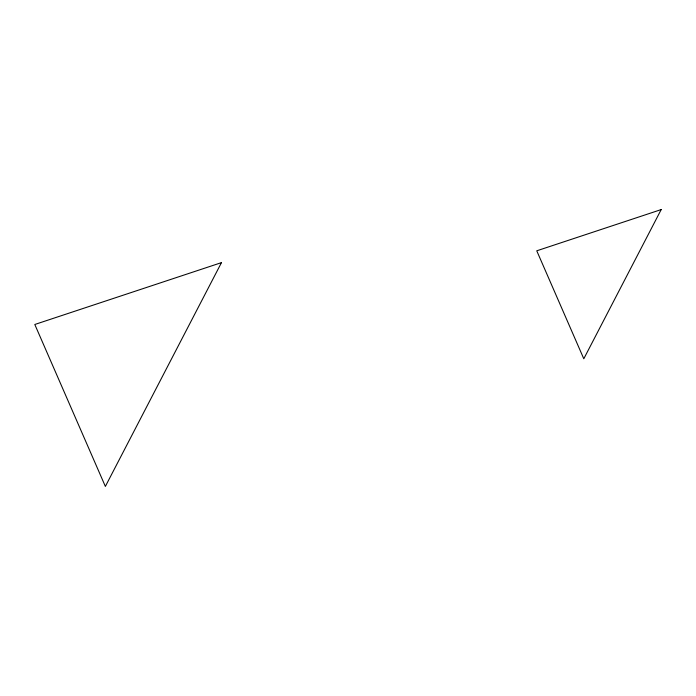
<?xml version="1.0" encoding="UTF-8"?>
<svg xmlns="http://www.w3.org/2000/svg" width="696" height="696" viewBox="0 0 696 696"><rect width="100%" height="100%" fill="white"/><g stroke="black" fill="none" stroke-linecap="round" stroke-linejoin="round"><path stroke-width="1.04" d="M221.467 262.627L105.366 486.426L34.8 324.484L221.467 262.627M661.2 209.574L583.796 358.771L536.755 250.812L661.2 209.574"/></g></svg>
